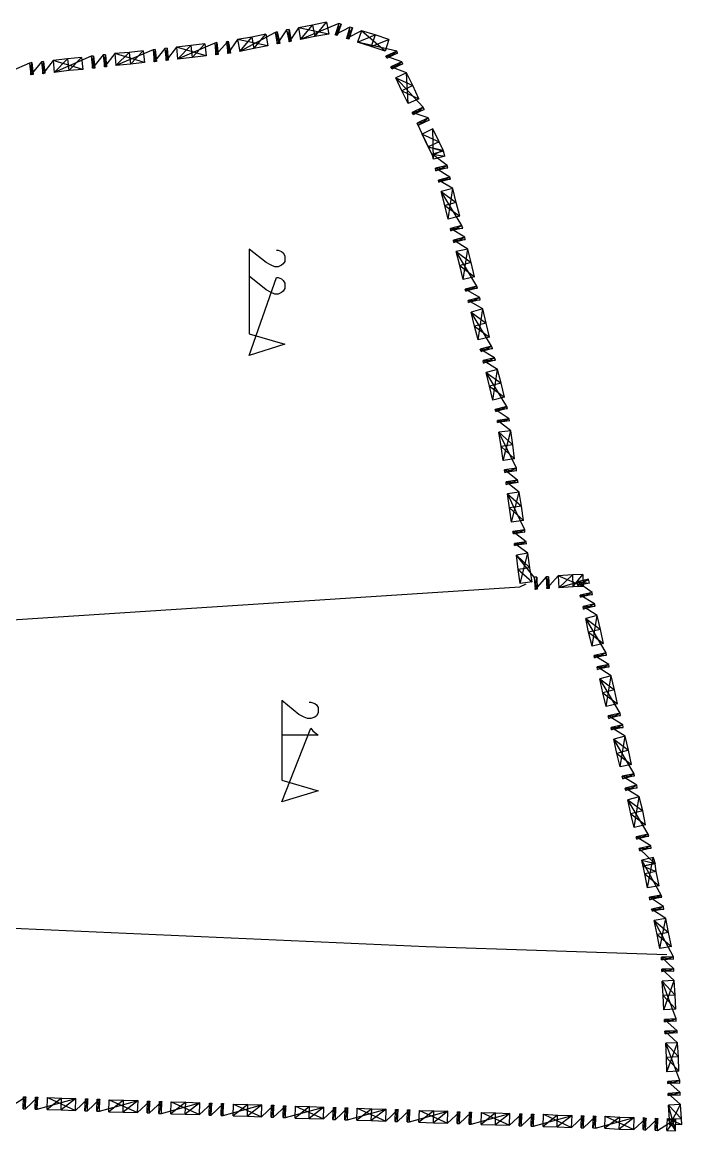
# Model space of a CAD drawing. Header units: metres. Extents: x 0 to 805, y 0 to 1107.
# Drawn here: x 703.7 to 802.2, y 121.2 to 286.6 of the extents above; entities that cross this region are included whole.
import ezdxf

# ---------------------------------------------------------------- set-up
doc = ezdxf.new("R2010")
doc.units = ezdxf.units.M
doc.layers.add('GUIDES', color=8, linetype='Continuous')
doc.layers.add('ROADS', color=7, linetype='Continuous')

msp = doc.modelspace()

# ---------------------------------------------------------------- linework, layer by layer
at = {"layer": 'GUIDES'}
for points in [[(744.97, 285.8), (745.29, 284.02), (747.07, 286.18), (744.97, 285.8)], [(745.29, 284.02), (747.07, 286.18), (747.39, 284.47), (745.29, 284.02)], [(747.07, 286.18), (747.39, 284.47), (749.17, 286.62), (747.07, 286.18)], [(747.39, 284.47), (749.17, 286.62), (749.48, 284.85), (747.39, 284.47)], [(751.01, 286.43), (750.44, 284.72), (751.32, 286.31), (751.01, 286.43)], [(750.44, 284.72), (751.32, 286.31), (750.75, 284.66), (750.44, 284.72)], [(737.99, 284.4), (738.31, 282.69), (740.09, 284.85), (737.99, 284.4)], [(738.31, 282.69), (740.09, 284.85), (740.4, 283.07), (738.31, 282.69)], [(741.48, 285.1), (741.8, 283.39), (741.8, 285.16), (741.48, 285.1)], [(741.8, 283.39), (741.8, 285.16), (742.18, 283.45), (741.8, 283.39)], [(743.2, 285.48), (743.58, 283.7), (743.58, 285.55), (743.2, 285.48)], [(743.58, 283.7), (743.58, 285.55), (743.9, 283.77), (743.58, 283.7)], [(752.66, 285.86), (752.15, 284.21), (753.04, 285.8), (752.66, 285.86)], [(752.15, 284.21), (753.04, 285.8), (752.47, 284.08), (752.15, 284.21)], [(754.37, 285.35), (753.8, 283.64), (756.4, 284.72), (754.37, 285.35)], [(753.8, 283.64), (756.4, 284.72), (755.83, 283.01), (753.8, 283.64)], [(756.4, 284.72), (755.83, 283.01), (758.44, 284.02), (756.4, 284.72)], [(726.75, 282.88), (726.94, 281.1), (728.91, 283.13), (726.75, 282.88)], [(726.94, 281.1), (728.91, 283.13), (729.1, 281.35), (726.94, 281.1)], [(728.91, 283.13), (729.1, 281.35), (731, 283.39), (728.91, 283.13)], [(729.1, 281.35), (731, 283.39), (731.2, 281.61), (729.1, 281.35)], [(732.47, 283.51), (732.66, 281.74), (732.78, 283.58), (732.47, 283.51)], [(732.66, 281.74), (732.78, 283.58), (732.97, 281.8), (732.66, 281.74)], [(734.24, 283.7), (734.43, 281.93), (734.43, 283.7), (734.24, 283.7)], [(734.37, 283.7), (734.75, 281.99), (734.5, 283.77), (734.37, 283.7)], [(734.43, 281.93), (734.43, 283.7), (734.62, 281.99), (734.43, 281.93)], [(734.75, 281.99), (734.5, 283.77), (734.81, 281.99), (734.75, 281.99)], [(735.89, 284.02), (736.21, 282.24), (737.99, 284.4), (735.89, 284.02)], [(736.21, 282.24), (737.99, 284.4), (738.31, 282.69), (736.21, 282.24)], [(755.83, 283.01), (758.44, 284.02), (757.93, 282.31), (755.83, 283.01)], [(710.49, 281.16), (710.68, 279.39), (712.59, 281.35), (710.49, 281.16)], [(710.68, 279.39), (712.59, 281.35), (712.78, 279.58), (710.68, 279.39)], [(714.05, 281.54), (714.24, 279.77), (714.37, 281.54), (714.05, 281.54)], [(714.24, 279.77), (714.37, 281.54), (714.56, 279.77), (714.24, 279.77)], [(715.83, 281.74), (716.02, 279.96), (716.15, 281.74), (715.83, 281.74)], [(716.02, 279.96), (716.15, 281.74), (716.34, 279.96), (716.02, 279.96)], [(717.54, 281.93), (717.73, 280.15), (719.7, 282.12), (717.54, 281.93)], [(717.73, 280.15), (719.7, 282.12), (719.89, 280.34), (717.73, 280.15)], [(719.7, 282.12), (719.89, 280.34), (721.8, 282.37), (719.7, 282.12)], [(719.89, 280.34), (721.8, 282.37), (721.99, 280.59), (719.89, 280.34)], [(723.26, 282.5), (723.45, 280.72), (723.58, 282.56), (723.26, 282.5)], [(723.45, 280.72), (723.58, 282.56), (723.77, 280.78), (723.45, 280.72)], [(725.04, 282.69), (725.23, 280.91), (725.35, 282.75), (725.04, 282.69)], [(725.23, 280.91), (725.35, 282.75), (725.54, 280.97), (725.23, 280.91)], [(759.64, 282.31), (757.99, 281.54), (759.77, 281.99), (759.64, 282.31)], [(757.99, 281.54), (759.77, 281.99), (758.18, 281.23), (757.99, 281.54)], [(704.84, 280.53), (705.03, 278.75), (705.16, 280.59), (704.84, 280.53)], [(705.03, 278.75), (705.16, 280.59), (705.35, 278.81), (705.03, 278.75)], [(706.62, 280.72), (706.81, 278.94), (706.94, 280.78), (706.62, 280.72)], [(706.81, 278.94), (706.94, 280.78), (707.13, 279), (706.81, 278.94)], [(708.34, 280.91), (708.53, 279.13), (710.49, 281.16), (708.34, 280.91)], [(708.53, 279.13), (710.49, 281.16), (710.68, 279.39), (708.53, 279.13)], [(760.41, 280.72), (758.75, 279.96), (760.53, 280.4), (760.41, 280.72)], [(758.75, 279.96), (760.53, 280.4), (758.94, 279.64), (758.75, 279.96)], [(761.1, 279.07), (759.52, 278.31), (762.06, 277.16), (761.1, 279.07)], [(759.52, 278.31), (762.06, 277.16), (760.41, 276.4), (759.52, 278.31)], [(762.06, 277.16), (760.41, 276.4), (762.95, 275.19), (762.06, 277.16)], [(760.41, 276.4), (762.95, 275.19), (761.36, 274.5), (760.41, 276.4)], [(763.58, 273.92), (761.93, 273.16), (763.71, 273.61), (763.58, 273.92)], [(761.93, 273.16), (763.71, 273.61), (762.12, 272.85), (761.93, 273.16)], [(764.34, 272.34), (762.69, 271.58), (764.47, 272.02), (764.34, 272.34)], [(762.69, 271.58), (764.47, 272.02), (762.88, 271.26), (762.69, 271.58)], [(765.04, 270.69), (763.45, 269.92), (765.99, 268.78), (765.04, 270.69)], [(763.45, 269.92), (765.99, 268.78), (764.34, 268.02), (763.45, 269.92)], [(765.99, 268.78), (764.34, 268.02), (766.56, 267.51), (765.99, 268.78)], [(764.34, 268.02), (766.56, 267.51), (764.98, 266.75), (764.34, 268.02)], [(766.63, 267.38), (764.91, 266.94), (766.82, 266.62), (766.63, 267.38)], [(764.91, 266.94), (766.82, 266.62), (765.1, 266.18), (764.91, 266.94)], [(767.14, 265.23), (765.42, 264.84), (767.26, 264.91), (767.14, 265.23)], [(765.42, 264.84), (767.26, 264.91), (765.49, 264.46), (765.42, 264.84)], [(767.58, 263.51), (765.87, 263.07), (767.64, 263.19), (767.58, 263.51)], [(765.87, 263.07), (767.64, 263.19), (765.93, 262.75), (765.87, 263.07)], [(768.03, 261.8), (766.25, 261.35), (768.53, 259.7), (768.03, 261.8)], [(766.25, 261.35), (768.53, 259.7), (766.82, 259.26), (766.25, 261.35)], [(768.53, 259.7), (766.82, 259.26), (769.04, 257.67), (768.53, 259.7)], [(766.82, 259.26), (769.04, 257.67), (767.33, 257.22), (766.82, 259.26)], [(769.36, 256.27), (767.64, 255.83), (769.49, 255.89), (769.36, 256.27)], [(767.64, 255.83), (769.49, 255.89), (767.71, 255.51), (767.64, 255.83)], [(769.8, 254.56), (768.09, 254.11), (769.87, 254.18), (769.8, 254.56)], [(768.09, 254.11), (769.87, 254.18), (768.15, 253.73), (768.09, 254.11)], [(770.25, 252.78), (768.53, 252.4), (770.76, 250.75), (770.25, 252.78)], [(768.53, 252.4), (770.76, 250.75), (769.04, 250.3), (768.53, 252.4)], [(770.76, 250.75), (769.04, 250.3), (771.26, 248.65), (770.76, 250.75)], [(769.04, 250.3), (771.26, 248.65), (769.55, 248.21), (769.04, 250.3)], [(771.58, 247.25), (769.87, 246.81), (771.71, 246.94), (771.58, 247.25)], [(769.87, 246.81), (771.71, 246.94), (769.93, 246.49), (769.87, 246.81)], [(772.03, 245.54), (770.31, 245.1), (772.09, 245.22), (772.03, 245.54)], [(770.31, 245.1), (772.09, 245.22), (770.37, 244.78), (770.31, 245.1)], [(772.47, 243.83), (770.76, 243.38), (772.98, 241.73), (772.47, 243.83)], [(770.76, 243.38), (772.98, 241.73), (771.26, 241.29), (770.76, 243.38)], [(772.98, 241.73), (771.26, 241.29), (773.49, 239.63), (772.98, 241.73)], [(771.26, 241.29), (773.49, 239.63), (771.77, 239.25), (771.26, 241.29)], [(773.8, 238.3), (772.09, 237.86), (773.93, 237.92), (773.8, 238.3)], [(772.09, 237.86), (773.93, 237.92), (772.22, 237.48), (772.09, 237.86)], [(774.25, 236.52), (772.53, 236.14), (774.38, 236.21), (774.25, 236.52)], [(772.53, 236.14), (774.38, 236.21), (772.6, 235.76), (772.53, 236.14)], [(774.69, 234.81), (772.98, 234.36), (775.2, 232.78), (774.69, 234.81)], [(772.98, 234.36), (775.2, 232.78), (773.49, 232.33), (772.98, 234.36)], [(775.2, 232.78), (773.49, 232.33), (775.71, 230.68), (775.2, 232.78)], [(773.49, 232.33), (775.71, 230.68), (773.99, 230.24), (773.49, 232.33)], [(776.09, 229.28), (774.31, 228.84), (776.15, 228.97), (776.09, 229.28)], [(774.31, 228.84), (776.15, 228.97), (774.44, 228.52), (774.31, 228.84)], [(776.41, 227.44), (774.69, 227.19), (776.47, 227.13), (776.41, 227.44)], [(774.69, 227.19), (776.47, 227.13), (774.69, 226.87), (774.69, 227.19)], [(776.66, 225.66), (774.88, 225.47), (776.98, 223.57), (776.66, 225.66)], [(774.88, 225.47), (776.98, 223.57), (775.2, 223.32), (774.88, 225.47)], [(776.98, 223.57), (775.2, 223.32), (777.23, 221.47), (776.98, 223.57)], [(775.2, 223.32), (777.23, 221.47), (775.52, 221.22), (775.2, 223.32)], [(777.49, 220.08), (775.71, 219.82), (777.49, 219.7), (777.49, 220.08)], [(775.71, 219.82), (777.49, 219.7), (775.77, 219.44), (775.71, 219.82)], [(777.68, 218.3), (775.96, 218.04), (777.74, 217.92), (777.68, 218.3)], [(775.96, 218.04), (777.74, 217.92), (775.96, 217.66), (775.96, 218.04)], [(777.93, 216.52), (776.15, 216.27), (778.25, 214.43), (777.93, 216.52)], [(776.15, 216.27), (778.25, 214.43), (776.47, 214.17), (776.15, 216.27)], [(778.25, 214.43), (776.47, 214.17), (778.57, 212.27), (778.25, 214.43)], [(776.47, 214.17), (778.57, 212.27), (776.79, 212.01), (776.47, 214.17)], [(778.76, 210.87), (776.98, 210.62), (778.76, 210.55), (778.76, 210.87)], [(776.98, 210.62), (778.76, 210.55), (777.04, 210.3), (776.98, 210.62)], [(778.95, 209.09), (777.23, 208.84), (779.01, 208.77), (778.95, 209.09)], [(777.23, 208.84), (779.01, 208.77), (777.23, 208.52), (777.23, 208.84)], [(779.2, 207.38), (777.49, 207.12), (779.52, 205.22), (779.2, 207.38)], [(777.49, 207.12), (779.52, 205.22), (777.74, 204.96), (777.49, 207.12)], [(779.52, 205.22), (777.74, 204.96), (779.84, 203.12), (779.52, 205.22)], [(777.74, 204.96), (779.84, 203.12), (778.06, 202.87), (777.74, 204.96)], [(780.15, 203.82), (780.28, 201.98), (780.53, 203.82), (780.15, 203.82)], [(780.28, 201.98), (780.53, 203.82), (780.6, 202.04), (780.28, 201.98)], [(781.93, 203.88), (782.06, 202.11), (782.31, 203.88), (781.93, 203.88)], [(782.06, 202.11), (782.31, 203.88), (782.38, 202.11), (782.06, 202.11)], [(783.71, 204.01), (783.84, 202.23), (785.87, 204.14), (783.71, 204.01)], [(783.84, 202.23), (785.87, 204.14), (785.93, 202.36), (783.84, 202.23)], [(785.87, 204.14), (785.93, 202.36), (787.39, 204.2), (785.87, 204.14)], [(785.93, 202.36), (787.39, 204.2), (787.46, 202.42), (785.93, 202.36)], [(788.28, 203.5), (786.57, 203.12), (788.41, 202.93), (788.28, 203.5)], [(786.57, 203.12), (788.41, 202.93), (786.69, 202.55), (786.57, 203.12)], [(788.79, 201.53), (787.01, 201.15), (788.85, 201.22), (788.79, 201.53)], [(787.01, 201.15), (788.85, 201.22), (787.08, 200.84), (787.01, 201.15)], [(789.17, 199.82), (787.46, 199.44), (789.23, 199.5), (789.17, 199.82)], [(787.46, 199.44), (789.23, 199.5), (787.52, 199.06), (787.46, 199.44)], [(789.55, 198.11), (787.84, 197.66), (790.06, 196.01), (789.55, 198.11)], [(787.84, 197.66), (790.06, 196.01), (788.28, 195.63), (787.84, 197.66)], [(790.06, 196.01), (788.28, 195.63), (790.5, 193.91), (790.06, 196.01)], [(788.28, 195.63), (790.5, 193.91), (788.79, 193.53), (788.28, 195.63)], [(790.89, 192.52), (789.11, 192.14), (790.95, 192.2), (790.89, 192.52)], [(789.11, 192.14), (790.95, 192.2), (789.17, 191.76), (789.11, 192.14)], [(791.27, 190.8), (789.55, 190.42), (791.33, 190.42), (791.27, 190.8)], [(789.55, 190.42), (791.33, 190.42), (789.62, 190.04), (789.55, 190.42)], [(791.65, 189.09), (789.93, 188.64), (792.16, 186.99), (791.65, 189.09)], [(789.93, 188.64), (792.16, 186.99), (790.38, 186.55), (789.93, 188.64)], [(792.16, 186.99), (790.38, 186.55), (792.6, 184.9), (792.16, 186.99)], [(790.38, 186.55), (792.6, 184.9), (790.89, 184.52), (790.38, 186.55)], [(792.98, 183.5), (791.2, 183.12), (793.04, 183.18), (792.98, 183.5)], [(791.2, 183.12), (793.04, 183.18), (791.27, 182.74), (791.2, 183.12)], [(793.36, 181.79), (791.65, 181.41), (793.43, 181.41), (793.36, 181.79)], [(791.65, 181.41), (793.43, 181.41), (791.71, 181.02), (791.65, 181.41)], [(793.74, 180.07), (792.03, 179.63), (794.25, 177.98), (793.74, 180.07)], [(792.03, 179.63), (794.25, 177.98), (792.47, 177.53), (792.03, 179.63)], [(794.25, 177.98), (792.47, 177.53), (794.7, 175.88), (794.25, 177.98)], [(792.47, 177.53), (794.7, 175.88), (792.98, 175.5), (792.47, 177.53)], [(795.08, 174.48), (793.3, 174.1), (795.14, 174.17), (795.08, 174.48)], [(793.3, 174.1), (795.14, 174.17), (793.36, 173.72), (793.3, 174.1)], [(795.46, 172.77), (793.74, 172.32), (795.52, 172.39), (795.46, 172.77)], [(793.74, 172.32), (795.52, 172.39), (793.81, 172.01), (793.74, 172.32)], [(795.84, 171.05), (794.12, 170.61), (796.35, 168.96), (795.84, 171.05)], [(794.12, 170.61), (796.35, 168.96), (794.57, 168.51), (794.12, 170.61)], [(796.35, 168.96), (794.57, 168.51), (796.79, 166.86), (796.35, 168.96)], [(794.57, 168.51), (796.79, 166.86), (795.08, 166.48), (794.57, 168.51)], [(797.17, 165.47), (795.39, 165.09), (797.24, 165.15), (797.17, 165.47)], [(795.39, 165.09), (797.24, 165.15), (795.46, 164.7), (795.39, 165.09)], [(797.55, 163.75), (795.84, 163.31), (797.62, 163.37), (797.55, 163.75)], [(795.84, 163.31), (797.62, 163.37), (795.9, 162.99), (795.84, 163.31)], [(797.93, 161.97), (796.22, 161.59), (798.19, 161.09), (797.93, 161.97)], [(796.22, 161.59), (798.19, 161.09), (796.41, 160.64), (796.22, 161.59)], [(798.19, 161.02), (796.41, 160.7), (798.38, 159.88), (798.19, 161.02)], [(796.41, 160.7), (798.38, 159.88), (796.66, 159.56), (796.41, 160.7)], [(798.38, 159.88), (796.66, 159.56), (798.82, 157.78), (798.38, 159.88)], [(796.66, 159.56), (798.82, 157.78), (797.04, 157.47), (796.66, 159.56)], [(799.08, 156.39), (797.36, 156.07), (799.2, 156.07), (799.08, 156.39)], [(797.36, 156.07), (799.2, 156.07), (797.43, 155.69), (797.36, 156.07)], [(799.46, 154.67), (797.68, 154.29), (799.52, 154.29), (799.46, 154.67)], [(797.68, 154.29), (799.52, 154.29), (797.81, 153.97), (797.68, 154.29)], [(799.78, 152.89), (798.06, 152.58), (800.22, 150.8), (799.78, 152.89)], [(798.06, 152.58), (800.22, 150.8), (798.51, 150.48), (798.06, 152.58)], [(800.22, 150.8), (798.51, 150.48), (800.66, 148.7), (800.22, 150.8)], [(798.51, 150.48), (800.66, 148.7), (798.89, 148.39), (798.51, 150.48)], [(800.92, 147.18), (799.14, 147.12), (800.92, 146.8), (800.92, 147.18)], [(799.14, 147.12), (800.92, 146.8), (799.14, 146.73), (799.14, 147.12)], [(800.98, 145.4), (799.2, 145.34), (800.98, 145.02), (800.98, 145.4)], [(799.2, 145.34), (800.98, 145.02), (799.2, 144.96), (799.2, 145.34)], [(801.05, 143.62), (799.27, 143.56), (801.17, 141.46), (801.05, 143.62)], [(799.27, 143.56), (801.17, 141.46), (799.39, 141.4), (799.27, 143.56)], [(801.17, 141.46), (799.39, 141.4), (801.3, 139.37), (801.17, 141.46)], [(799.39, 141.4), (801.3, 139.37), (799.52, 139.24), (799.39, 141.4)], [(801.36, 137.91), (799.58, 137.84), (801.36, 137.59), (801.36, 137.91)], [(799.58, 137.84), (801.36, 137.59), (799.58, 137.46), (799.58, 137.84)], [(801.49, 136.13), (799.65, 136.07), (801.49, 135.81), (801.49, 136.13)], [(799.65, 136.07), (801.49, 135.81), (799.71, 135.69), (799.65, 136.07)], [(801.55, 134.35), (799.78, 134.29), (801.68, 132.26), (801.55, 134.35)], [(799.78, 134.29), (801.68, 132.26), (799.9, 132.13), (799.78, 134.29)], [(801.68, 132.26), (799.9, 132.13), (801.74, 130.1), (801.68, 132.26)], [(799.9, 132.13), (801.74, 130.1), (799.97, 130.03), (799.9, 132.13)], [(801.87, 128.7), (800.09, 128.57), (801.87, 128.32), (801.87, 128.7)], [(800.09, 128.57), (801.87, 128.32), (800.09, 128.26), (800.09, 128.57)], [(704.21, 124.51), (704.27, 126.29), (703.89, 124.51), (704.21, 124.51)], [(704.27, 126.29), (703.89, 124.51), (703.95, 126.29), (704.27, 126.29)], [(705.99, 124.45), (706.05, 126.22), (705.67, 124.45), (705.99, 124.45)], [(706.05, 126.22), (705.67, 124.45), (705.73, 126.22), (706.05, 126.22)], [(709.61, 126.1), (707.45, 124.38), (707.51, 126.16), (709.61, 126.1)], [(709.54, 124.32), (709.61, 126.1), (707.45, 124.38), (709.54, 124.32)], [(711.76, 126.03), (709.54, 124.32), (709.61, 126.1), (711.76, 126.03)], [(711.7, 124.26), (711.76, 126.03), (709.54, 124.32), (711.7, 124.26)], [(713.48, 124.19), (713.54, 125.97), (713.1, 124.19), (713.48, 124.19)], [(713.54, 125.97), (713.1, 124.19), (713.16, 125.97), (713.54, 125.97)], [(715.26, 124.13), (715.32, 125.91), (714.88, 124.13), (715.26, 124.13)], [(715.32, 125.91), (714.88, 124.13), (714.94, 125.91), (715.32, 125.91)], [(718.88, 125.78), (716.65, 124.06), (716.72, 125.84), (718.88, 125.78)], [(718.81, 124), (718.88, 125.78), (716.65, 124.06), (718.81, 124)], [(721.04, 125.72), (718.81, 124), (718.88, 125.78), (721.04, 125.72)], [(801.93, 126.92), (800.16, 126.8), (801.93, 126.54), (801.93, 126.92)], [(800.16, 126.8), (801.93, 126.54), (800.16, 126.48), (800.16, 126.8)], [(720.97, 123.94), (721.04, 125.72), (718.81, 124), (720.97, 123.94)], [(722.75, 123.87), (722.81, 125.65), (722.37, 123.87), (722.75, 123.87)], [(722.81, 125.65), (722.37, 123.87), (722.43, 125.65), (722.81, 125.65)], [(724.53, 123.81), (724.59, 125.59), (724.15, 123.81), (724.53, 123.81)], [(724.59, 125.59), (724.15, 123.81), (724.21, 125.59), (724.59, 125.59)], [(728.15, 125.46), (725.92, 123.75), (725.99, 125.53), (728.15, 125.46)], [(728.08, 123.68), (728.15, 125.46), (725.92, 123.75), (728.08, 123.68)], [(730.24, 125.4), (728.08, 123.68), (728.15, 125.46), (730.24, 125.4)], [(730.18, 123.62), (730.24, 125.4), (728.08, 123.68), (730.18, 123.62)], [(731.96, 123.56), (732.02, 125.33), (731.64, 123.56), (731.96, 123.56)], [(732.02, 125.33), (731.64, 123.56), (731.7, 125.33), (732.02, 125.33)], [(733.74, 123.49), (733.8, 125.27), (733.42, 123.49), (733.74, 123.49)], [(733.8, 125.27), (733.42, 123.49), (733.48, 125.27), (733.8, 125.27)], [(737.42, 125.14), (735.2, 123.43), (735.26, 125.21), (737.42, 125.14)], [(737.35, 123.37), (737.42, 125.14), (735.2, 123.43), (737.35, 123.37)], [(739.51, 125.08), (737.35, 123.37), (737.42, 125.14), (739.51, 125.08)], [(739.45, 123.3), (739.51, 125.08), (737.35, 123.37), (739.45, 123.3)], [(741.23, 123.24), (741.29, 125.02), (740.91, 123.24), (741.23, 123.24)], [(741.29, 125.02), (740.91, 123.24), (740.97, 125.02), (741.29, 125.02)], [(743.01, 123.18), (743.07, 124.95), (742.69, 123.18), (743.01, 123.18)], [(743.07, 124.95), (742.69, 123.18), (742.75, 124.95), (743.07, 124.95)], [(746.63, 124.83), (744.47, 123.11), (744.53, 124.89), (746.63, 124.83)], [(746.56, 123.05), (746.63, 124.83), (744.47, 123.11), (746.56, 123.05)], [(748.78, 124.76), (746.56, 123.05), (746.63, 124.83), (748.78, 124.76)], [(748.72, 122.99), (748.78, 124.76), (746.56, 123.05), (748.72, 122.99)], [(750.5, 122.92), (750.56, 124.7), (750.12, 122.92), (750.5, 122.92)], [(750.56, 124.7), (750.12, 122.92), (750.18, 124.7), (750.56, 124.7)], [(752.28, 122.86), (752.34, 124.64), (751.9, 122.86), (752.28, 122.86)], [(752.34, 124.64), (751.9, 122.86), (751.96, 124.64), (752.34, 124.64)], [(755.9, 124.51), (753.67, 122.79), (753.74, 124.57), (755.9, 124.51)], [(755.83, 122.73), (755.9, 124.51), (753.67, 122.79), (755.83, 122.73)], [(758.06, 124.45), (755.83, 122.73), (755.9, 124.51), (758.06, 124.45)], [(757.99, 122.67), (758.06, 124.45), (755.83, 122.73), (757.99, 122.67)], [(759.77, 122.6), (759.83, 124.38), (759.39, 122.6), (759.77, 122.6)], [(759.83, 124.38), (759.39, 122.6), (759.45, 124.38), (759.83, 124.38)], [(761.55, 122.54), (761.61, 124.32), (761.17, 122.54), (761.55, 122.54)], [(761.61, 124.32), (761.17, 122.54), (761.23, 124.32), (761.61, 124.32)], [(765.17, 124.19), (762.95, 122.48), (763.01, 124.26), (765.17, 124.19)], [(765.1, 122.41), (765.17, 124.19), (762.95, 122.48), (765.1, 122.41)], [(767.26, 124.13), (765.1, 122.41), (765.17, 124.19), (767.26, 124.13)], [(767.2, 122.35), (767.26, 124.13), (765.1, 122.41), (767.2, 122.35)], [(768.98, 122.29), (769.04, 124.06), (768.66, 122.29), (768.98, 122.29)], [(769.04, 124.06), (768.66, 122.29), (768.72, 124.06), (769.04, 124.06)], [(802, 125.14), (800.22, 125.02), (802.12, 122.99), (802, 125.14)], [(800.22, 125.02), (802.12, 122.99), (800.35, 122.92), (800.22, 125.02)], [(770.76, 122.22), (770.82, 124), (770.44, 122.22), (770.76, 122.22)], [(770.82, 124), (770.44, 122.22), (770.5, 124), (770.82, 124)], [(774.38, 123.87), (772.22, 122.16), (772.28, 123.94), (774.38, 123.87)], [(774.38, 122.1), (774.38, 123.87), (772.22, 122.16), (774.38, 122.1)], [(776.53, 123.81), (774.38, 122.1), (774.38, 123.87), (776.53, 123.81)], [(776.47, 122.03), (776.53, 123.81), (774.38, 122.1), (776.47, 122.03)], [(778.25, 121.97), (778.31, 123.75), (777.93, 121.97), (778.25, 121.97)], [(778.31, 123.75), (777.93, 121.97), (777.99, 123.75), (778.31, 123.75)], [(780.03, 121.91), (780.09, 123.68), (779.71, 121.91), (780.03, 121.91)], [(780.09, 123.68), (779.71, 121.91), (779.77, 123.68), (780.09, 123.68)], [(783.65, 123.56), (781.49, 121.84), (781.55, 123.68), (783.65, 123.56)], [(783.58, 121.78), (783.65, 123.56), (781.49, 121.84), (783.58, 121.78)], [(785.81, 123.49), (783.58, 121.78), (783.65, 123.56), (785.81, 123.49)], [(785.74, 121.72), (785.81, 123.49), (783.58, 121.78), (785.74, 121.72)], [(787.58, 123.43), (787.14, 121.65), (787.2, 123.49), (787.58, 123.43)], [(787.52, 121.65), (787.58, 123.43), (787.14, 121.65), (787.52, 121.65)], [(789.36, 123.37), (788.92, 121.65), (788.98, 123.43), (789.36, 123.37)], [(789.3, 121.59), (789.36, 123.37), (788.92, 121.65), (789.3, 121.59)], [(792.92, 123.24), (790.69, 121.59), (790.76, 123.37), (792.92, 123.24)], [(792.85, 121.46), (792.92, 123.24), (790.69, 121.59), (792.85, 121.46)], [(795.08, 123.18), (792.85, 121.46), (792.92, 123.24), (795.08, 123.18)], [(795.01, 121.4), (795.08, 123.18), (792.85, 121.46), (795.01, 121.4)], [(796.85, 123.11), (796.41, 121.4), (796.47, 123.18), (796.85, 123.11)], [(796.79, 121.33), (796.85, 123.11), (796.41, 121.4), (796.79, 121.33)], [(798.63, 123.05), (798.19, 121.33), (798.25, 123.11), (798.63, 123.05)], [(798.57, 121.27), (798.63, 123.05), (798.19, 121.33), (798.57, 121.27)], [(801.3, 122.99), (799.97, 121.27), (800.03, 123.05), (801.3, 122.99)], [(801.24, 121.21), (801.3, 122.99), (799.97, 121.27), (801.24, 121.21)], [(802.12, 122.99), (800.35, 122.92), (802.19, 122.16), (802.12, 122.99)], [(800.35, 122.92), (802.19, 122.16), (800.41, 122.03), (800.35, 122.92)]]:
    msp.add_lwpolyline(points, close=True, dxfattribs=at)
at = {"layer": 'ROADS'}
for points in [[(701.6, 124.57), (704.27, 126.29), (703.89, 124.51), (703.95, 126.29), (704.21, 124.51), (706.05, 126.22), (705.67, 124.45), (705.73, 126.22), (705.99, 124.45), (711.76, 126.03), (709.54, 124.32), (709.61, 126.1), (707.45, 124.38), (707.51, 126.16), (711.7, 124.26), (713.54, 125.97), (713.1, 124.19), (713.16, 125.97), (713.48, 124.19), (715.32, 125.91), (714.88, 124.13), (714.94, 125.91), (715.26, 124.13), (721.04, 125.72), (718.81, 124), (718.88, 125.78), (716.65, 124.06), (716.72, 125.84), (720.97, 123.94), (722.81, 125.65), (722.37, 123.87), (722.43, 125.65), (722.75, 123.87), (724.59, 125.59), (724.15, 123.81), (724.21, 125.59), (724.53, 123.81), (730.24, 125.4), (728.08, 123.68), (728.15, 125.46), (725.92, 123.75), (725.99, 125.53), (730.18, 123.62), (732.02, 125.33), (731.64, 123.56), (731.7, 125.33), (731.96, 123.56), (733.8, 125.27), (733.42, 123.49), (733.48, 125.27), (733.74, 123.49), (739.51, 125.08), (737.35, 123.37), (737.42, 125.14), (735.2, 123.43), (735.26, 125.21), (739.45, 123.3), (741.29, 125.02), (740.91, 123.24), (740.97, 125.02), (741.23, 123.24), (743.07, 124.95), (742.69, 123.18), (742.75, 124.95), (743.01, 123.18), (748.78, 124.76), (746.56, 123.05), (746.63, 124.83), (744.47, 123.11), (744.53, 124.89), (748.72, 122.99), (750.56, 124.7), (750.12, 122.92), (750.18, 124.7), (750.5, 122.92), (752.34, 124.64), (751.9, 122.86), (751.96, 124.64), (752.28, 122.86), (758.06, 124.45), (755.83, 122.73), (755.9, 124.51), (753.67, 122.79), (753.74, 124.57), (757.99, 122.67), (759.83, 124.38), (759.39, 122.6), (759.45, 124.38), (759.77, 122.6), (761.61, 124.32), (761.17, 122.54), (761.23, 124.32), (761.55, 122.54), (767.26, 124.13), (765.1, 122.41), (765.17, 124.19), (762.95, 122.48), (763.01, 124.26), (767.2, 122.35), (769.04, 124.06), (768.66, 122.29), (768.72, 124.06), (768.98, 122.29), (770.82, 124), (770.44, 122.22), (770.5, 124), (770.76, 122.22), (776.53, 123.81), (774.38, 122.1), (774.38, 123.87), (772.22, 122.16), (772.28, 123.94), (776.47, 122.03), (778.31, 123.75), (777.93, 121.97), (777.99, 123.75), (778.25, 121.97), (780.09, 123.68), (779.71, 121.91), (779.77, 123.68), (780.03, 121.91), (785.81, 123.49), (783.58, 121.78), (783.65, 123.56), (781.49, 121.84), (781.55, 123.68), (785.74, 121.72), (787.58, 123.43), (787.14, 121.65), (787.2, 123.49), (787.52, 121.65), (789.36, 123.37), (788.92, 121.65), (788.98, 123.43), (789.3, 121.59), (795.08, 123.18), (792.85, 121.46), (792.92, 123.24), (790.69, 121.59), (790.76, 123.37), (795.01, 121.4), (796.85, 123.11), (796.41, 121.4), (796.47, 123.18), (796.79, 121.33), (798.63, 123.05), (798.19, 121.33), (798.25, 123.11), (798.57, 121.27), (801.3, 122.99), (799.97, 121.27), (800.03, 123.05), (801.24, 121.21), (800.22, 125.02), (802.12, 122.99), (800.35, 122.92), (802.19, 122.16), (800.41, 122.03), (802, 125.14), (800.16, 126.8), (801.93, 126.54), (800.16, 126.48), (801.93, 126.92), (800.09, 128.57), (801.87, 128.32), (800.09, 128.26), (801.87, 128.7), (799.78, 134.29), (801.68, 132.26), (799.9, 132.13), (801.74, 130.1), (799.97, 130.03), (801.55, 134.35), (799.65, 136.07), (801.49, 135.81), (799.71, 135.69), (801.49, 136.13), (799.58, 137.84), (801.36, 137.59), (799.58, 137.46), (801.36, 137.91), (799.27, 143.56), (801.17, 141.46), (799.39, 141.4), (801.3, 139.37), (799.52, 139.24), (801.05, 143.62), (799.2, 145.34), (800.98, 145.02), (799.2, 144.96), (800.98, 145.4), (799.14, 147.12), (800.92, 146.8), (799.14, 146.73), (800.92, 147.18), (798.06, 152.58), (800.22, 150.8), (798.51, 150.48), (800.66, 148.7), (798.89, 148.39), (799.78, 152.89), (797.68, 154.29), (799.52, 154.29), (797.81, 153.97), (799.46, 154.67), (797.36, 156.07), (799.2, 156.07), (797.43, 155.69), (799.08, 156.39), (796.22, 161.59), (798.19, 161.09), (796.41, 160.7), (798.38, 159.88), (796.66, 159.56), (798.82, 157.78), (797.04, 157.47), (797.93, 161.97), (798.19, 161.02), (795.84, 163.31), (797.62, 163.37), (795.9, 162.99), (797.55, 163.75), (795.39, 165.09), (797.24, 165.15), (795.46, 164.7), (797.17, 165.47), (794.12, 170.61), (796.35, 168.96), (794.57, 168.51), (796.79, 166.86), (795.08, 166.48), (795.84, 171.05), (793.74, 172.32), (795.52, 172.39), (793.81, 172.01), (795.46, 172.77), (793.3, 174.1), (795.14, 174.17), (793.36, 173.72), (795.08, 174.48), (792.03, 179.63), (794.25, 177.98), (792.47, 177.53), (794.7, 175.88), (792.98, 175.5), (793.74, 180.07), (791.65, 181.41), (793.43, 181.41), (791.71, 181.02), (793.36, 181.79), (791.2, 183.12), (793.04, 183.18), (791.27, 182.74), (792.98, 183.5), (789.93, 188.64), (792.16, 186.99), (790.38, 186.55), (792.6, 184.9), (790.89, 184.52), (791.65, 189.09), (789.55, 190.42), (791.33, 190.42), (789.62, 190.04), (791.27, 190.8), (789.11, 192.14), (790.95, 192.2), (789.17, 191.76), (790.89, 192.52), (787.84, 197.66), (790.06, 196.01), (788.28, 195.63), (790.5, 193.91), (788.79, 193.53), (789.55, 198.11), (787.46, 199.44), (789.23, 199.5), (787.52, 199.06), (789.17, 199.82), (787.01, 201.15), (788.85, 201.22), (787.08, 200.84), (788.79, 201.53), (786.57, 203.12), (788.41, 202.93), (786.69, 202.55), (788.28, 203.5), (783.84, 202.23), (785.87, 204.14), (785.93, 202.36), (787.39, 204.2), (787.46, 202.42), (783.71, 204.01), (782.06, 202.11), (782.31, 203.88), (782.38, 202.11), (781.93, 203.88), (780.28, 201.98), (780.53, 203.82), (780.6, 202.04), (780.15, 203.82), (777.49, 207.12), (779.52, 205.22), (777.74, 204.96), (779.84, 203.12), (778.06, 202.87), (779.2, 207.38), (777.23, 208.84), (779.01, 208.77), (777.23, 208.52), (778.95, 209.09), (776.98, 210.62), (778.76, 210.55), (777.04, 210.3), (778.76, 210.87), (776.15, 216.27), (778.25, 214.43), (776.47, 214.17), (778.57, 212.27), (776.79, 212.01), (777.93, 216.52), (775.96, 218.04), (777.74, 217.92), (775.96, 217.66), (777.68, 218.3), (775.71, 219.82), (777.49, 219.7), (775.77, 219.44), (777.49, 220.08), (774.88, 225.47), (776.98, 223.57), (775.2, 223.32), (777.23, 221.47), (775.52, 221.22), (776.66, 225.66), (774.69, 227.19), (776.47, 227.13), (774.69, 226.87), (776.41, 227.44), (774.31, 228.84), (776.15, 228.97), (774.44, 228.52), (776.09, 229.28), (772.98, 234.36), (775.2, 232.78), (773.49, 232.33), (775.71, 230.68), (773.99, 230.24), (774.69, 234.81), (772.53, 236.14), (774.38, 236.21), (772.6, 235.76), (774.25, 236.52), (772.09, 237.86), (773.93, 237.92), (772.22, 237.48), (773.8, 238.3), (770.76, 243.38), (772.98, 241.73), (771.26, 241.29), (773.49, 239.63), (771.77, 239.25), (772.47, 243.83), (770.31, 245.1), (772.09, 245.22), (770.37, 244.78), (772.03, 245.54), (769.87, 246.81), (771.71, 246.94), (769.93, 246.49), (771.58, 247.25), (768.53, 252.4), (770.76, 250.75), (769.04, 250.3), (771.26, 248.65), (769.55, 248.21), (770.25, 252.78), (768.09, 254.11), (769.87, 254.18), (768.15, 253.73), (769.8, 254.56), (767.64, 255.83), (769.49, 255.89), (767.71, 255.51), (769.36, 256.27), (766.25, 261.35), (768.53, 259.7), (766.82, 259.26), (769.04, 257.67), (767.33, 257.22), (768.03, 261.8), (765.87, 263.07), (767.64, 263.19), (765.93, 262.75), (767.58, 263.51), (765.42, 264.84), (767.26, 264.91), (765.49, 264.46), (767.14, 265.23), (764.91, 266.94), (766.82, 266.62), (765.1, 266.18), (765.04, 270.69), (763.45, 269.92), (765.99, 268.78), (764.34, 268.02), (766.63, 267.38), (766.56, 267.51), (764.98, 266.75), (762.69, 271.58), (764.47, 272.02), (762.88, 271.26), (764.34, 272.34), (761.93, 273.16), (763.71, 273.61), (762.12, 272.85), (763.58, 273.92), (759.52, 278.31), (762.06, 277.16), (760.41, 276.4), (762.95, 275.19), (761.36, 274.5), (761.1, 279.07), (758.75, 279.96), (760.53, 280.4), (758.94, 279.64), (760.41, 280.72), (757.99, 281.54), (759.77, 281.99), (758.18, 281.23), (759.64, 282.31), (753.8, 283.64), (756.4, 284.72), (755.83, 283.01), (758.44, 284.02), (757.93, 282.31), (754.37, 285.35), (752.15, 284.21), (753.04, 285.8), (752.47, 284.08), (752.66, 285.86), (750.44, 284.72), (751.32, 286.31), (750.75, 284.66), (751.01, 286.43), (745.29, 284.02), (747.07, 286.18), (747.39, 284.47), (749.17, 286.62), (749.48, 284.85), (744.97, 285.8), (743.58, 283.7), (743.58, 285.55), (743.9, 283.77), (743.2, 285.48), (741.8, 283.39), (741.8, 285.16), (742.18, 283.45), (741.48, 285.1), (736.21, 282.24), (737.99, 284.4), (738.31, 282.69), (740.09, 284.85), (740.4, 283.07), (735.89, 284.02), (734.43, 281.93), (734.43, 283.7), (734.75, 281.99), (734.5, 283.77), (734.81, 281.99), (734.24, 283.7), (734.37, 283.7), (732.66, 281.74), (732.78, 283.58), (732.97, 281.8), (732.47, 283.51), (726.94, 281.1), (728.91, 283.13), (729.1, 281.35), (731, 283.39), (731.2, 281.61), (726.75, 282.88), (725.23, 280.91), (725.35, 282.75), (725.54, 280.97), (725.04, 282.69), (723.45, 280.72), (723.58, 282.56), (723.77, 280.78), (723.26, 282.5), (717.73, 280.15), (719.7, 282.12), (719.89, 280.34), (721.8, 282.37), (721.99, 280.59), (717.54, 281.93), (716.02, 279.96), (716.15, 281.74), (716.34, 279.96), (715.83, 281.74), (714.24, 279.77), (714.37, 281.54), (714.56, 279.77), (714.05, 281.54), (708.53, 279.13), (710.49, 281.16), (710.68, 279.39), (712.59, 281.35), (712.78, 279.58), (708.34, 280.91), (706.81, 278.94), (706.94, 280.78), (707.13, 279), (706.62, 280.72), (705.03, 278.75), (705.16, 280.59), (705.35, 278.81), (704.84, 280.53), (699.32, 278.12)], [(741.67, 252.59), (741.93, 252.59), (742.43, 252.4), (742.69, 252.21), (742.94, 251.76), (742.94, 250.94), (742.69, 250.56), (742.43, 250.37), (741.93, 250.11), (741.42, 250.11), (740.91, 250.37), (740.15, 250.75), (737.61, 252.78), (737.61, 249.92), (737.61, 240.14), (742.94, 238.56), (737.61, 236.9), (741.67, 248.52), (741.93, 248.52), (742.43, 248.33), (742.69, 248.08), (742.94, 247.7), (742.94, 246.87), (742.69, 246.49), (742.43, 246.3), (741.93, 246.05), (741.42, 246.05), (740.91, 246.3), (740.15, 246.68), (737.61, 248.72), (737.61, 245.86)], [(513.2, 181.98), (578.1, 190.99), (639.18, 193.98), (684.33, 196.65), (700.72, 197.34), (777.99, 202.36), (778.95, 202.8)], [(746.56, 185.15), (746.82, 185.15), (747.39, 184.96), (747.64, 184.77), (747.9, 184.39), (747.9, 183.56), (747.64, 183.12), (747.39, 182.93), (746.82, 182.74), (746.31, 182.74), (745.8, 182.93), (745.04, 183.31), (742.5, 185.41), (742.5, 182.55), (742.5, 173.53), (747.9, 171.94), (742.5, 170.29), (746.82, 181.28), (747.13, 180.9), (747.9, 180.26), (742.5, 180.26)], [(495.99, 153.47), (523.87, 157.59), (583.3, 157.4), (628.9, 154.99), (681.54, 152.39), (701.35, 151.5), (764.02, 148.7), (799.97, 147.5)]]:
    msp.add_lwpolyline(points, dxfattribs=at)

doc.saveas('drawing.dxf')
